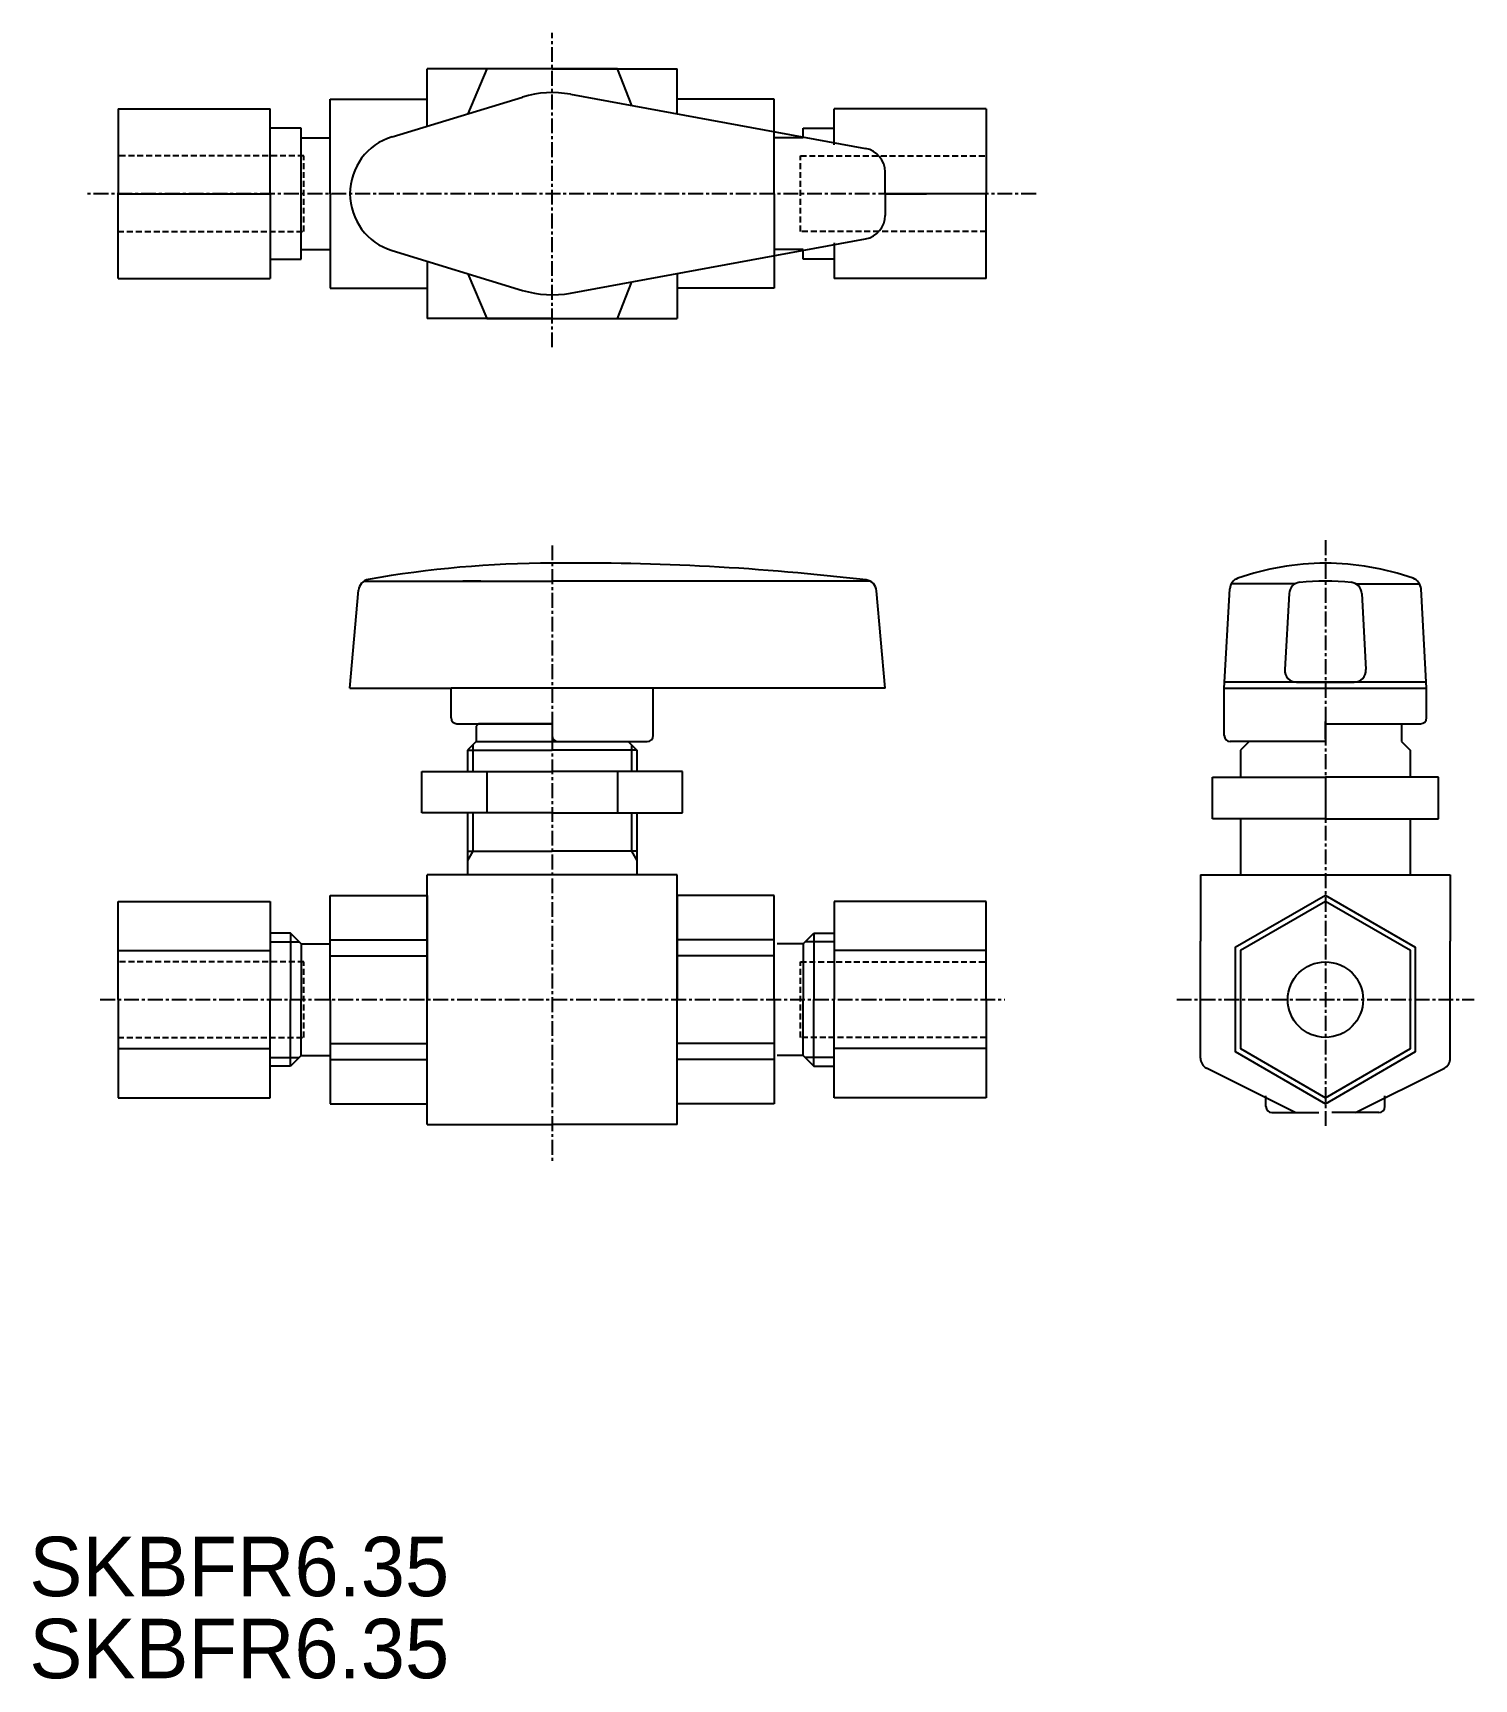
# Model space of a CAD drawing. Extents: x -41 to 80, y 156 to 295.
import ezdxf

# ---------------------------------------------------------------- set-up
doc = ezdxf.new("R2010")
doc.units = 0
doc.linetypes.add('CENTER', pattern=[2, 1.25, -0.25, 0.25, -0.25])
doc.linetypes.add('DASHED', pattern=[0.75, 0.5, -0.25])
doc.layers.get('0').update_dxf_attribs({"linetype": 'CONTINUOUS'})
doc.layers.add('CENTER', color=1, linetype='CENTER')

msp = doc.modelspace()

# ---------------------------------------------------------------- linework, layer by layer
at = {"color": 7, "linetype": 'CONTINUOUS'}
for p, q in [((2.63, 291.82), (-7.87, 291.82)), ((-7.87, 287), (-7.87, 291.82)), ((-2.85, 291.82), (-4.46, 288.04)), ((8.12, 291.82), (-2.85, 291.82)), ((2.63, 291.82), (13.13, 291.82)), ((9.32, 288.73), (8.12, 291.82)), ((13.13, 288.03), (13.13, 291.82)), ((-10.83, 286.1), (0.15, 289.45)), ((4.17, 289.68), (28.99, 285.12)), ((-33.87, 288.46), (-21.09, 288.46)), ((-33.87, 288.46), (-33.87, 285.44)), ((-21.09, 285.44), (-21.09, 288.46)), ((-16.04, 281.32), (-16.04, 289.26)), ((-16.04, 289.26), (-7.87, 289.26)), ((21.3, 289.26), (13.13, 289.26)), ((21.3, 281.32), (21.3, 289.26)), ((39.13, 288.46), (26.35, 288.46)), ((26.35, 285.44), (26.35, 288.46)), ((39.13, 288.46), (39.13, 285.44)), ((-18.47, 286.82), (-21.09, 286.82)), ((-18.47, 281.32), (-18.47, 286.82)), ((23.73, 286.02), (23.73, 286.82)), ((23.73, 286.82), (26.35, 286.82)), ((-33.87, 285.44), (-33.87, 284.49)), ((-21.09, 281.32), (-21.09, 285.44)), ((-18.47, 286.02), (-16.04, 286.02)), ((23.73, 286.02), (21.3, 286.02)), ((39.13, 285.44), (39.13, 284.49)), ((-33.87, 284.49), (-33.87, 281.32)), ((39.13, 284.49), (39.13, 281.32)), ((30.63, 281.32), (30.63, 283.15)), ((-33.87, 278.14), (-33.87, 281.32)), ((-33.86, 281.32), (-21.14, 281.32)), ((-21.09, 281.32), (-21.09, 277.2)), ((-18.47, 275.82), (-18.47, 281.32)), ((-16.04, 281.32), (-16.04, 273.38)), ((21.3, 281.32), (21.3, 273.38)), ((39.12, 281.32), (30.63, 281.32)), ((34.02, 281.32), (30.63, 281.32)), ((30.63, 281.32), (34.12, 281.32)), ((30.63, 281.32), (30.63, 279.49)), ((39.13, 278.14), (39.13, 281.32)), ((-33.87, 277.2), (-33.87, 278.14)), ((-33.87, 274.18), (-33.87, 277.2)), ((-21.09, 277.2), (-21.09, 274.18)), ((4.17, 272.96), (28.99, 277.52)), ((26.35, 277.2), (26.35, 274.18)), ((39.13, 277.2), (39.13, 278.14)), ((39.13, 274.18), (39.13, 277.2)), ((-21.09, 275.82), (-18.47, 275.82)), ((-18.47, 276.62), (-16.04, 276.62)), ((-10.83, 276.54), (0.15, 273.19)), ((-7.87, 275.63), (-7.87, 270.82)), ((23.73, 276.62), (21.3, 276.62)), ((23.73, 275.82), (23.73, 276.62)), ((26.35, 275.82), (23.73, 275.82)), ((-33.87, 274.18), (-21.09, 274.18)), ((-4.46, 274.59), (-2.85, 270.82)), ((13.13, 274.61), (13.13, 270.82)), ((39.13, 274.18), (26.35, 274.18)), ((-16.04, 273.38), (-7.87, 273.38)), ((8.12, 270.82), (9.32, 273.91)), ((21.3, 273.38), (13.13, 273.38)), ((2.63, 270.82), (-7.87, 270.82)), ((-2.85, 270.82), (8.12, 270.82)), ((2.63, 270.82), (7.54, 270.82)), ((2.63, 270.82), (13.13, 270.82)), ((-14.37, 239.74), (-13.65, 247.98)), ((-13.18, 248.74), (2.63, 248.74)), ((-3.37, 248.74), (-4.87, 248.74)), ((29.36, 248.74), (2.63, 248.74)), ((30.63, 239.74), (29.91, 247.93)), ((59.15, 239.74), (59.61, 248.09)), ((65.1, 248.51), (59.74, 248.51)), ((70.19, 248.51), (75.56, 248.51)), ((76.15, 239.74), (75.69, 248.09)), ((64.59, 247.7), (64.24, 241.3)), ((70.71, 247.7), (71.06, 241.3)), ((-14.37, 239.74), (-5.87, 239.74)), ((11.13, 239.74), (-5.87, 239.74)), ((-5.87, 237.24), (-5.87, 239.74)), ((30.63, 239.74), (11.13, 239.74)), ((11.13, 235.74), (11.13, 239.74)), ((59.15, 239.74), (76.15, 239.74)), ((59.15, 235.74), (59.15, 239.74)), ((76.12, 240.24), (59.18, 240.24)), ((65.23, 240.24), (70.06, 240.24)), ((76.15, 237.24), (76.15, 239.74)), ((-5.37, 236.74), (2.63, 236.74)), ((-3.57, 236.74), (-3.77, 236.54)), ((2.63, 236.74), (-3.57, 236.74)), ((-2.12, 236.74), (-3.57, 236.74)), ((2.63, 236.74), (2.63, 235.74)), ((67.65, 236.94), (67.65, 235.94)), ((67.65, 235.44), (67.65, 236.94)), ((67.65, 236.74), (75.65, 236.74)), ((72.4, 236.74), (74.05, 236.74)), ((74.05, 236.74), (74.05, 235.24)), ((-3.77, 236.54), (-3.77, 235.24)), ((-3.77, 235.24), (-4.49, 234.52)), ((-4.49, 234.52), (2.63, 234.52)), ((-4.49, 234.52), (-4.49, 232.74)), ((-4.03, 234.98), (-4.03, 232.74)), ((-3.77, 235.24), (9.03, 235.24)), ((9.76, 234.52), (2.63, 234.52)), ((3.13, 235.24), (10.63, 235.24)), ((9.03, 235.24), (9.76, 234.52)), ((9.29, 234.98), (9.29, 232.74)), ((9.76, 234.52), (9.76, 232.74)), ((67.65, 235.24), (59.65, 235.24)), ((61.25, 235.24), (60.52, 234.52)), ((60.52, 234.52), (60.52, 232.24)), ((74.05, 235.24), (74.77, 234.52)), ((74.77, 234.52), (74.77, 232.24)), ((-8.34, 232.74), (2.63, 232.74)), ((-8.34, 229.24), (-8.34, 232.74)), ((-2.85, 232.74), (-2.85, 229.24)), ((13.6, 232.74), (2.63, 232.74)), ((8.12, 232.74), (8.12, 229.24)), ((13.6, 229.24), (13.6, 232.74)), ((58.15, 232.24), (67.65, 232.24)), ((58.15, 228.74), (58.15, 232.24)), ((67.65, 232.24), (67.65, 228.74)), ((77.15, 232.24), (67.65, 232.24)), ((77.15, 228.74), (77.15, 232.24)), ((2.63, 229.24), (-8.34, 229.24)), ((-4.49, 229.24), (-4.49, 224.04)), ((-4.03, 229.24), (-4.03, 226.04)), ((2.63, 229.24), (13.6, 229.24)), ((9.29, 229.24), (9.29, 226.04)), ((9.76, 229.24), (9.76, 224.04)), ((67.65, 228.74), (58.15, 228.74)), ((60.52, 228.74), (60.52, 224.04)), ((67.65, 228.74), (77.15, 228.74)), ((74.77, 228.74), (74.77, 224.04)), ((-4.49, 226.04), (2.63, 226.04)), ((-4.03, 226.04), (-4.49, 225.24)), ((9.76, 226.04), (2.63, 226.04)), ((9.29, 226.04), (9.76, 225.24)), ((-7.87, 203.04), (-7.87, 224.04)), ((13.13, 224.04), (-7.87, 224.04)), ((13.13, 203.04), (13.13, 224.04)), ((57.15, 224.04), (57.15, 218.45)), ((57.15, 224.04), (78.15, 224.04)), ((78.15, 224.04), (78.15, 218.45)), ((-33.87, 221.79), (-21.09, 221.79)), ((-33.87, 213.54), (-33.87, 221.79)), ((-21.09, 221.79), (-21.09, 213.54)), ((-16.04, 222.29), (-7.87, 222.29)), ((-16.04, 213.54), (-16.04, 222.29)), ((-7.87, 222.29), (-7.87, 213.54)), ((21.3, 222.29), (13.13, 222.29)), ((13.13, 222.29), (13.13, 213.54)), ((21.3, 213.54), (21.3, 222.29)), ((39.13, 221.79), (26.35, 221.79)), ((26.35, 221.79), (26.35, 213.54)), ((39.13, 213.54), (39.13, 221.79)), ((-19.37, 219.14), (-21.09, 219.14)), ((-19.37, 219.14), (-19.37, 213.54)), ((-18.47, 218.24), (-19.37, 219.14)), ((23.73, 218.24), (24.63, 219.14)), ((24.63, 219.14), (24.63, 213.54)), ((24.63, 219.14), (26.35, 219.14)), ((-33.87, 217.66), (-21.09, 217.66)), ((-21.09, 218.41), (-18.64, 218.41)), ((-18.47, 218.24), (-18.47, 213.54)), ((-18.47, 218.24), (-16.04, 218.24)), ((-16.04, 218.58), (-7.87, 218.58)), ((21.3, 218.58), (13.13, 218.58)), ((23.73, 218.24), (21.55, 218.24)), ((23.73, 218.24), (23.73, 213.54)), ((26.35, 218.41), (23.9, 218.41)), ((39.13, 217.66), (26.35, 217.66)), ((57.15, 208.63), (57.15, 218.45)), ((78.15, 208.63), (78.15, 218.45)), ((-16.04, 217.22), (-7.87, 217.22)), ((21.3, 217.22), (13.13, 217.22)), ((-33.87, 213.54), (-33.87, 205.29)), ((-21.09, 205.29), (-21.09, 213.54)), ((-19.37, 207.94), (-19.37, 213.54)), ((-18.47, 208.84), (-18.47, 213.54)), ((-16.04, 213.54), (-16.04, 204.79)), ((-7.87, 204.79), (-7.87, 213.54)), ((13.13, 204.79), (13.13, 213.54)), ((21.3, 213.54), (21.3, 204.79)), ((23.73, 208.84), (23.73, 213.54)), ((24.63, 207.94), (24.63, 213.54)), ((26.35, 205.29), (26.35, 213.54)), ((39.13, 213.54), (39.13, 205.29)), ((-33.87, 209.42), (-21.09, 209.42)), ((-16.04, 209.86), (-7.87, 209.86)), ((21.3, 209.86), (13.13, 209.86)), ((39.13, 209.42), (26.35, 209.42)), ((-21.09, 208.67), (-18.64, 208.67)), ((-19.37, 207.94), (-21.09, 207.94)), ((-18.47, 208.84), (-19.37, 207.94)), ((-18.47, 208.84), (-16.04, 208.84)), ((-16.04, 208.5), (-7.87, 208.5)), ((21.3, 208.5), (13.13, 208.5)), ((23.73, 208.84), (21.55, 208.84)), ((23.73, 208.84), (24.63, 207.94)), ((26.35, 208.67), (23.9, 208.67)), ((24.63, 207.94), (26.35, 207.94)), ((65.1, 204.04), (57.65, 207.77)), ((70.19, 204.04), (77.65, 207.77)), ((-33.87, 205.29), (-21.09, 205.29)), ((39.13, 205.29), (26.35, 205.29)), ((62.65, 204.54), (62.65, 205.46)), ((72.65, 204.54), (72.65, 205.46)), ((-16.04, 204.79), (-7.87, 204.79)), ((21.3, 204.79), (13.13, 204.79)), ((63.15, 204.04), (67.1, 204.04)), ((72.15, 204.04), (68.19, 204.04)), ((-7.87, 203.04), (2.63, 203.04)), ((13.13, 203.04), (2.63, 203.04))]:
    msp.add_line(p, q, dxfattribs=at)
at = {"color": 3, "linetype": 'DASHED'}
for p, q in [((-18.25, 284.49), (-33.87, 284.49)), ((-18.25, 278.14), (-18.25, 284.49)), ((23.51, 284.49), (39.13, 284.49)), ((23.51, 278.14), (23.51, 284.49)), ((-33.87, 278.14), (-18.25, 278.14)), ((39.13, 278.14), (23.51, 278.14)), ((-18.25, 216.72), (-33.87, 216.72)), ((-18.25, 210.37), (-18.25, 216.72)), ((23.51, 216.72), (39.13, 216.72)), ((23.51, 210.37), (23.51, 216.72)), ((-33.87, 210.37), (-18.25, 210.37)), ((39.13, 210.37), (23.51, 210.37))]:
    msp.add_line(p, q, dxfattribs=at)
at = {"color": 7, "linetype": 'CONTINUOUS'}
for points in [[(67.65, 222.29), (60.07, 217.92), (60.07, 209.17), (67.65, 204.79), (75.23, 209.17), (75.23, 217.92)], [(67.65, 221.79), (60.5, 217.67), (60.5, 209.42), (67.65, 205.29), (74.79, 209.42), (74.79, 217.67)]]:
    msp.add_lwpolyline(points, close=True, dxfattribs=at)
msp.add_circle((67.65, 213.54), 3.17, dxfattribs=at)
for centre, radius, start, end in [((2.63, 281.32), 8.5, 79.5937, 106.9578), ((-9.37, 281.32), 5, 106.9578, 180), ((28.63, 283.15), 2, 0, 79.5937), ((-9.37, 281.32), 5, 180, 253.0422), ((28.63, 279.49), 2, 280.4063, 0), ((2.63, 281.32), 8.5, 253.0422, 280.4063), ((2.63, 161.87), 88.37, 90, 100.0745), ((4.95, 44.71), 205.54, 83.2705, 90.6463), ((67.65, 228.16), 22.08, 90, 109.5003), ((67.65, 228.16), 22.08, 70.4997, 90), ((-12.65, 247.89), 1, 100.0745, 175), ((28.92, 247.84), 1, 5, 83.2705), ((60.61, 248.03), 1, 109.5003, 176.8202), ((65.59, 247.64), 1, 95.6061, 176.8202), ((67.65, 226.66), 22.08, 84.3939, 95.6061), ((69.71, 247.64), 1, 3.1798, 84.3939), ((74.69, 248.03), 1, 3.1798, 70.4997), ((65.23, 241.24), 1, 176.8202, 270), ((70.06, 241.24), 1, 270, 3.1798), ((-5.37, 237.24), 0.5, 180, 270), ((75.65, 237.24), 0.5, 270, 0), ((3.13, 235.74), 0.5, 180, 270), ((10.63, 235.74), 0.5, 270, 0), ((59.65, 235.74), 0.5, 180, 270), ((58.15, 208.63), 1, 180, 240), ((77.15, 208.63), 1, 300, 0), ((63.15, 204.54), 0.5, 180, 270), ((72.15, 204.54), 0.5, 270, 0)]:
    msp.add_arc(centre, radius, start, end, dxfattribs=at)
at = {"layer": 'CENTER', "color": 1, "linetype": 'CENTER'}
for p, q in [((2.63, 268.4), (2.63, 294.84)), ((43.32, 281.32), (-36.48, 281.32)), ((67.65, 252.17), (67.65, 202.7)), ((2.63, 251.74), (2.63, 199.89)), ((-35.36, 213.54), (40.7, 213.54)), ((55.15, 213.54), (80.15, 213.54))]:
    msp.add_line(p, q, dxfattribs=at)

# ---------------------------------------------------------------- texts
at = {"color": 7, "linetype": 'CONTINUOUS'}
for p in [(-41.33, 163.37), (-41.33, 156.47)]:
    msp.add_text('SKBFR6.35', height=5, dxfattribs=at).set_placement(p)

doc.saveas('drawing.dxf')
